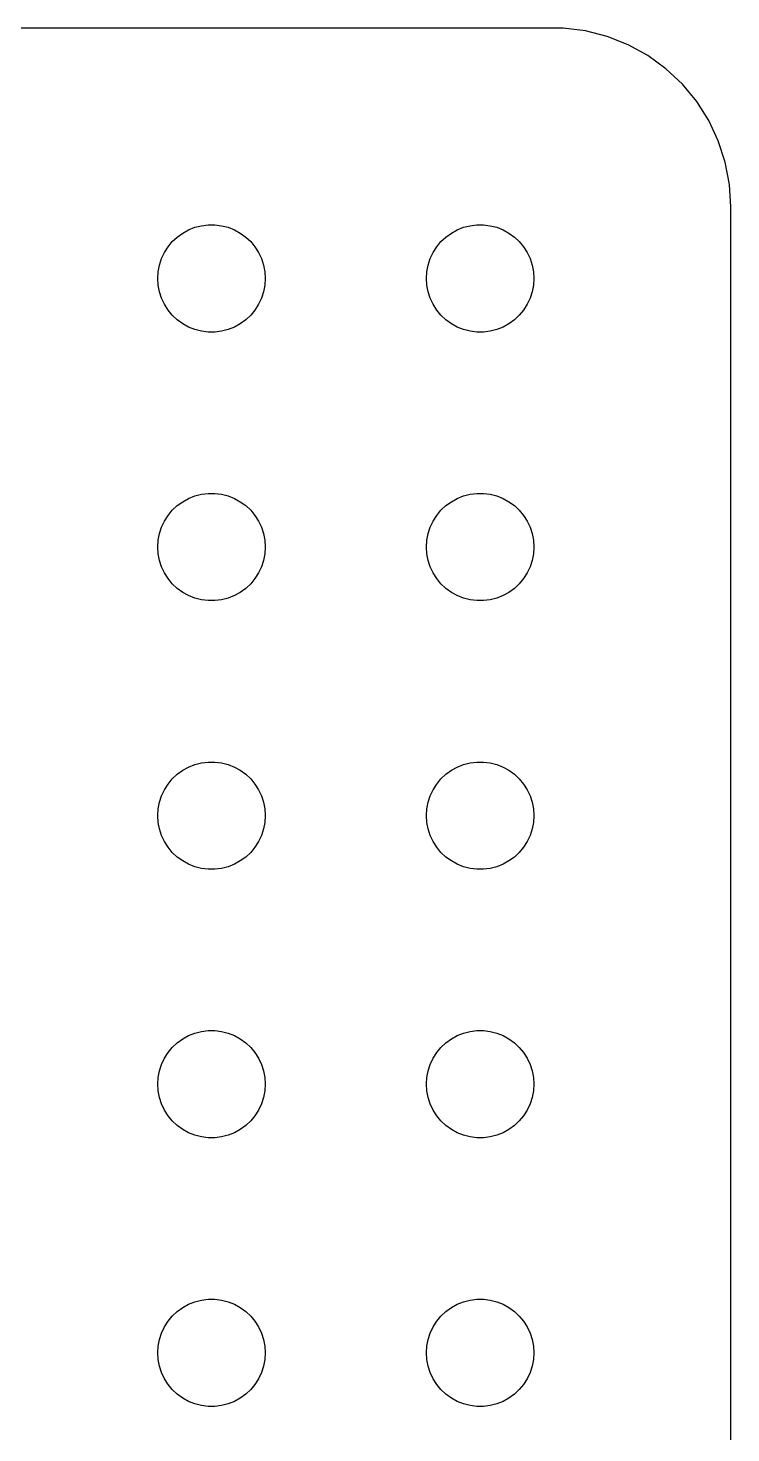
# Model space of a CAD drawing. Header units: metres. Extents: x -37 to 37, y 383 to 793.
# Drawn here: x 17.38 to 37, y 669.76 to 708.99 of the extents above; entities that cross this region are included whole.
import ezdxf

# ---------------------------------------------------------------- set-up
doc = ezdxf.new("R2010")
doc.units = ezdxf.units.M

msp = doc.modelspace()

# ---------------------------------------------------------------- linework, layer by layer
for p, q in [((32.3139, 708.99), (-32.3139, 708.99)), ((32.9369, 708.911), (32.3139, 708.99)), ((33.5451, 708.755), (32.9369, 708.911)), ((34.1289, 708.524), (33.5451, 708.755)), ((34.6791, 708.222), (34.1289, 708.524)), ((35.1871, 707.853), (34.6791, 708.222)), ((35.6448, 707.423), (35.1871, 707.853)), ((36.0451, 706.939), (35.6448, 707.423)), ((36.3815, 706.409), (36.0451, 706.939)), ((36.6489, 705.841), (36.3815, 706.409)), ((36.8429, 705.243), (36.6489, 705.841)), ((36.9606, 704.627), (36.8429, 705.243)), ((37, 704), (36.9606, 704.627)), ((37, 640), (37, 704)), ((21.6963, 703.266), (21.8613, 703.357)), ((21.8613, 703.357), (22.0365, 703.427)), ((22.0365, 703.427), (22.2189, 703.473)), ((22.2189, 703.473), (22.4058, 703.497)), ((22.4058, 703.497), (22.5942, 703.497)), ((22.5942, 703.497), (22.7811, 703.473)), ((22.7811, 703.473), (22.9635, 703.427)), ((22.9635, 703.427), (23.1387, 703.357)), ((23.1387, 703.357), (23.3037, 703.266)), ((29.1963, 703.266), (29.3613, 703.357)), ((29.3613, 703.357), (29.5365, 703.427)), ((29.5365, 703.427), (29.7189, 703.473)), ((29.7189, 703.473), (29.9058, 703.497)), ((29.9058, 703.497), (30.0942, 703.497)), ((30.0942, 703.497), (30.2811, 703.473)), ((30.2811, 703.473), (30.4635, 703.427)), ((30.4635, 703.427), (30.6387, 703.357)), ((30.6387, 703.357), (30.8037, 703.266)), ((21.2865, 702.882), (21.4065, 703.027)), ((21.4065, 703.027), (21.5439, 703.156)), ((21.5439, 703.156), (21.6963, 703.266)), ((23.3037, 703.266), (23.4561, 703.156)), ((23.4561, 703.156), (23.5934, 703.027)), ((23.5934, 703.027), (23.7135, 702.882)), ((28.7865, 702.882), (28.9065, 703.027)), ((28.9065, 703.027), (29.0439, 703.156)), ((29.0439, 703.156), (29.1963, 703.266)), ((30.8037, 703.266), (30.9561, 703.156)), ((30.9561, 703.156), (31.0934, 703.027)), ((31.0934, 703.027), (31.2135, 702.882)), ((21.0471, 702.373), (21.1053, 702.552)), ((21.1053, 702.552), (21.1855, 702.723)), ((21.1855, 702.723), (21.2865, 702.882)), ((23.7135, 702.882), (23.8145, 702.723)), ((23.8145, 702.723), (23.8947, 702.552)), ((23.8947, 702.552), (23.9529, 702.373)), ((28.5471, 702.373), (28.6053, 702.552)), ((28.6053, 702.552), (28.6855, 702.723)), ((28.6855, 702.723), (28.7865, 702.882)), ((31.2135, 702.882), (31.3145, 702.723)), ((31.3145, 702.723), (31.3947, 702.552)), ((31.3947, 702.552), (31.4529, 702.373)), ((21, 702), (21.0118, 702.188)), ((21.0118, 702.188), (21.0471, 702.373)), ((23.9529, 702.373), (23.9882, 702.188)), ((23.9882, 702.188), (24, 702)), ((28.5, 702), (28.5118, 702.188)), ((28.5118, 702.188), (28.5471, 702.373)), ((31.4529, 702.373), (31.4882, 702.188)), ((31.4882, 702.188), (31.5, 702)), ((21.0118, 701.812), (21, 702)), ((21.0471, 701.627), (21.0118, 701.812)), ((23.9882, 701.812), (23.9529, 701.627)), ((24, 702), (23.9882, 701.812)), ((28.5118, 701.812), (28.5, 702)), ((28.5471, 701.627), (28.5118, 701.812)), ((31.4882, 701.812), (31.4529, 701.627)), ((31.5, 702), (31.4882, 701.812)), ((21.1053, 701.448), (21.0471, 701.627)), ((21.1855, 701.277), (21.1053, 701.448)), ((23.8947, 701.448), (23.8145, 701.277)), ((23.9529, 701.627), (23.8947, 701.448)), ((28.6053, 701.448), (28.5471, 701.627)), ((28.6855, 701.277), (28.6053, 701.448)), ((31.3947, 701.448), (31.3145, 701.277)), ((31.4529, 701.627), (31.3947, 701.448)), ((21.2865, 701.118), (21.1855, 701.277)), ((21.4065, 700.973), (21.2865, 701.118)), ((23.7135, 701.118), (23.5934, 700.973)), ((23.8145, 701.277), (23.7135, 701.118)), ((28.7865, 701.118), (28.6855, 701.277)), ((28.9065, 700.973), (28.7865, 701.118)), ((31.2135, 701.118), (31.0934, 700.973)), ((31.3145, 701.277), (31.2135, 701.118)), ((21.5439, 700.844), (21.4065, 700.973)), ((21.6963, 700.734), (21.5439, 700.844)), ((21.8613, 700.643), (21.6963, 700.734)), ((22.0365, 700.573), (21.8613, 700.643)), ((23.1387, 700.643), (22.9635, 700.573)), ((23.3037, 700.734), (23.1387, 700.643)), ((23.4561, 700.844), (23.3037, 700.734)), ((23.5934, 700.973), (23.4561, 700.844)), ((29.0439, 700.844), (28.9065, 700.973)), ((29.1963, 700.734), (29.0439, 700.844)), ((29.3613, 700.643), (29.1963, 700.734)), ((29.5365, 700.573), (29.3613, 700.643)), ((30.6387, 700.643), (30.4635, 700.573)), ((30.8037, 700.734), (30.6387, 700.643)), ((30.9561, 700.844), (30.8037, 700.734)), ((31.0934, 700.973), (30.9561, 700.844)), ((22.2189, 700.527), (22.0365, 700.573)), ((22.4058, 700.503), (22.2189, 700.527)), ((22.5942, 700.503), (22.4058, 700.503)), ((22.7811, 700.527), (22.5942, 700.503)), ((22.9635, 700.573), (22.7811, 700.527)), ((29.7189, 700.527), (29.5365, 700.573)), ((29.9058, 700.503), (29.7189, 700.527)), ((30.0942, 700.503), (29.9058, 700.503)), ((30.2811, 700.527), (30.0942, 700.503)), ((30.4635, 700.573), (30.2811, 700.527)), ((21.8613, 695.857), (22.0365, 695.927)), ((22.0365, 695.927), (22.2189, 695.973)), ((22.2189, 695.973), (22.4058, 695.997)), ((22.4058, 695.997), (22.5942, 695.997)), ((22.5942, 695.997), (22.7811, 695.973)), ((22.7811, 695.973), (22.9635, 695.927)), ((22.9635, 695.927), (23.1387, 695.857)), ((29.3613, 695.857), (29.5365, 695.927)), ((29.5365, 695.927), (29.7189, 695.973)), ((29.7189, 695.973), (29.9058, 695.997)), ((29.9058, 695.997), (30.0942, 695.997)), ((30.0942, 695.997), (30.2811, 695.973)), ((30.2811, 695.973), (30.4635, 695.927)), ((30.4635, 695.927), (30.6387, 695.857)), ((21.2865, 695.382), (21.4065, 695.527)), ((21.4065, 695.527), (21.5439, 695.656)), ((21.5439, 695.656), (21.6963, 695.766)), ((21.6963, 695.766), (21.8613, 695.857)), ((23.1387, 695.857), (23.3037, 695.766)), ((23.3037, 695.766), (23.4561, 695.656)), ((23.4561, 695.656), (23.5934, 695.527)), ((23.5934, 695.527), (23.7135, 695.382)), ((28.7865, 695.382), (28.9065, 695.527)), ((28.9065, 695.527), (29.0439, 695.656)), ((29.0439, 695.656), (29.1963, 695.766)), ((29.1963, 695.766), (29.3613, 695.857)), ((30.6387, 695.857), (30.8037, 695.766)), ((30.8037, 695.766), (30.9561, 695.656)), ((30.9561, 695.656), (31.0934, 695.527)), ((31.0934, 695.527), (31.2135, 695.382)), ((21.1053, 695.052), (21.1855, 695.223)), ((21.1855, 695.223), (21.2865, 695.382)), ((23.7135, 695.382), (23.8145, 695.223)), ((23.8145, 695.223), (23.8947, 695.052)), ((28.6053, 695.052), (28.6855, 695.223)), ((28.6855, 695.223), (28.7865, 695.382)), ((31.2135, 695.382), (31.3145, 695.223)), ((31.3145, 695.223), (31.3947, 695.052)), ((21.0118, 694.688), (21.0471, 694.873)), ((21.0471, 694.873), (21.1053, 695.052)), ((23.8947, 695.052), (23.9529, 694.873)), ((23.9529, 694.873), (23.9882, 694.688)), ((28.5118, 694.688), (28.5471, 694.873)), ((28.5471, 694.873), (28.6053, 695.052)), ((31.3947, 695.052), (31.4529, 694.873)), ((31.4529, 694.873), (31.4882, 694.688)), ((21, 694.5), (21.0118, 694.688)), ((21.0118, 694.312), (21, 694.5)), ((23.9882, 694.688), (24, 694.5)), ((24, 694.5), (23.9882, 694.312)), ((28.5, 694.5), (28.5118, 694.688)), ((28.5118, 694.312), (28.5, 694.5)), ((31.4882, 694.688), (31.5, 694.5)), ((31.5, 694.5), (31.4882, 694.312)), ((21.0471, 694.127), (21.0118, 694.312)), ((21.1053, 693.948), (21.0471, 694.127)), ((21.1855, 693.777), (21.1053, 693.948)), ((23.8947, 693.948), (23.8145, 693.777)), ((23.9529, 694.127), (23.8947, 693.948)), ((23.9882, 694.312), (23.9529, 694.127)), ((28.5471, 694.127), (28.5118, 694.312)), ((28.6053, 693.948), (28.5471, 694.127)), ((28.6855, 693.777), (28.6053, 693.948)), ((31.3947, 693.948), (31.3145, 693.777)), ((31.4529, 694.127), (31.3947, 693.948)), ((31.4882, 694.312), (31.4529, 694.127)), ((21.2865, 693.618), (21.1855, 693.777)), ((21.4065, 693.473), (21.2865, 693.618)), ((23.7135, 693.618), (23.5934, 693.473)), ((23.8145, 693.777), (23.7135, 693.618)), ((28.7865, 693.618), (28.6855, 693.777)), ((28.9065, 693.473), (28.7865, 693.618)), ((31.2135, 693.618), (31.0934, 693.473)), ((31.3145, 693.777), (31.2135, 693.618)), ((21.5439, 693.344), (21.4065, 693.473)), ((21.6963, 693.234), (21.5439, 693.344)), ((21.8613, 693.143), (21.6963, 693.234)), ((22.0365, 693.073), (21.8613, 693.143)), ((23.1387, 693.143), (22.9635, 693.073)), ((23.3037, 693.234), (23.1387, 693.143)), ((23.4561, 693.344), (23.3037, 693.234)), ((23.5934, 693.473), (23.4561, 693.344)), ((29.0439, 693.344), (28.9065, 693.473)), ((29.1963, 693.234), (29.0439, 693.344)), ((29.3613, 693.143), (29.1963, 693.234)), ((29.5365, 693.073), (29.3613, 693.143)), ((30.6387, 693.143), (30.4635, 693.073)), ((30.8037, 693.234), (30.6387, 693.143)), ((30.9561, 693.344), (30.8037, 693.234)), ((31.0934, 693.473), (30.9561, 693.344)), ((22.2189, 693.027), (22.0365, 693.073)), ((22.4058, 693.003), (22.2189, 693.027)), ((22.5942, 693.003), (22.4058, 693.003)), ((22.7811, 693.027), (22.5942, 693.003)), ((22.9635, 693.073), (22.7811, 693.027)), ((29.7189, 693.027), (29.5365, 693.073)), ((29.9058, 693.003), (29.7189, 693.027)), ((30.0942, 693.003), (29.9058, 693.003)), ((30.2811, 693.027), (30.0942, 693.003)), ((30.4635, 693.073), (30.2811, 693.027)), ((22.0365, 688.427), (22.2189, 688.473)), ((22.2189, 688.473), (22.4058, 688.497)), ((22.4058, 688.497), (22.5942, 688.497)), ((22.5942, 688.497), (22.7811, 688.473)), ((22.7811, 688.473), (22.9635, 688.427)), ((29.5365, 688.427), (29.7189, 688.473)), ((29.7189, 688.473), (29.9058, 688.497)), ((29.9058, 688.497), (30.0942, 688.497)), ((30.0942, 688.497), (30.2811, 688.473)), ((30.2811, 688.473), (30.4635, 688.427)), ((21.4065, 688.027), (21.5439, 688.156)), ((21.5439, 688.156), (21.6963, 688.266)), ((21.6963, 688.266), (21.8613, 688.357)), ((21.8613, 688.357), (22.0365, 688.427)), ((22.9635, 688.427), (23.1387, 688.357)), ((23.1387, 688.357), (23.3037, 688.266)), ((23.3037, 688.266), (23.4561, 688.156)), ((23.4561, 688.156), (23.5934, 688.027)), ((28.9065, 688.027), (29.0439, 688.156)), ((29.0439, 688.156), (29.1963, 688.266)), ((29.1963, 688.266), (29.3613, 688.357)), ((29.3613, 688.357), (29.5365, 688.427)), ((30.4635, 688.427), (30.6387, 688.357)), ((30.6387, 688.357), (30.8037, 688.266)), ((30.8037, 688.266), (30.9561, 688.156)), ((30.9561, 688.156), (31.0934, 688.027)), ((21.1053, 687.552), (21.1855, 687.723)), ((21.1855, 687.723), (21.2865, 687.882)), ((21.2865, 687.882), (21.4065, 688.027)), ((23.5934, 688.027), (23.7135, 687.882)), ((23.7135, 687.882), (23.8145, 687.723)), ((23.8145, 687.723), (23.8947, 687.552)), ((28.6053, 687.552), (28.6855, 687.723)), ((28.6855, 687.723), (28.7865, 687.882)), ((28.7865, 687.882), (28.9065, 688.027)), ((31.0934, 688.027), (31.2135, 687.882)), ((31.2135, 687.882), (31.3145, 687.723)), ((31.3145, 687.723), (31.3947, 687.552)), ((21.0118, 687.188), (21.0471, 687.373)), ((21.0471, 687.373), (21.1053, 687.552)), ((23.8947, 687.552), (23.9529, 687.373)), ((23.9529, 687.373), (23.9882, 687.188)), ((28.5118, 687.188), (28.5471, 687.373)), ((28.5471, 687.373), (28.6053, 687.552)), ((31.3947, 687.552), (31.4529, 687.373)), ((31.4529, 687.373), (31.4882, 687.188)), ((21, 687), (21.0118, 687.188)), ((21.0118, 686.812), (21, 687)), ((23.9882, 687.188), (24, 687)), ((24, 687), (23.9882, 686.812)), ((28.5, 687), (28.5118, 687.188)), ((28.5118, 686.812), (28.5, 687)), ((31.4882, 687.188), (31.5, 687)), ((31.5, 687), (31.4882, 686.812)), ((21.0471, 686.627), (21.0118, 686.812)), ((21.1053, 686.448), (21.0471, 686.627)), ((23.9529, 686.627), (23.8947, 686.448)), ((23.9882, 686.812), (23.9529, 686.627)), ((28.5471, 686.627), (28.5118, 686.812)), ((28.6053, 686.448), (28.5471, 686.627)), ((31.4529, 686.627), (31.3947, 686.448)), ((31.4882, 686.812), (31.4529, 686.627)), ((21.1855, 686.277), (21.1053, 686.448)), ((21.2865, 686.118), (21.1855, 686.277)), ((21.4065, 685.973), (21.2865, 686.118)), ((23.7135, 686.118), (23.5934, 685.973)), ((23.8145, 686.277), (23.7135, 686.118)), ((23.8947, 686.448), (23.8145, 686.277)), ((28.6855, 686.277), (28.6053, 686.448)), ((28.7865, 686.118), (28.6855, 686.277)), ((28.9065, 685.973), (28.7865, 686.118)), ((31.2135, 686.118), (31.0934, 685.973)), ((31.3145, 686.277), (31.2135, 686.118)), ((31.3947, 686.448), (31.3145, 686.277)), ((21.5439, 685.844), (21.4065, 685.973)), ((21.6963, 685.734), (21.5439, 685.844)), ((21.8613, 685.643), (21.6963, 685.734)), ((23.3037, 685.734), (23.1387, 685.643)), ((23.4561, 685.844), (23.3037, 685.734)), ((23.5934, 685.973), (23.4561, 685.844)), ((29.0439, 685.844), (28.9065, 685.973)), ((29.1963, 685.734), (29.0439, 685.844)), ((29.3613, 685.643), (29.1963, 685.734)), ((30.8037, 685.734), (30.6387, 685.643)), ((30.9561, 685.844), (30.8037, 685.734)), ((31.0934, 685.973), (30.9561, 685.844)), ((22.0365, 685.573), (21.8613, 685.643)), ((22.2189, 685.527), (22.0365, 685.573)), ((22.4058, 685.503), (22.2189, 685.527)), ((22.5942, 685.503), (22.4058, 685.503)), ((22.7811, 685.527), (22.5942, 685.503)), ((22.9635, 685.573), (22.7811, 685.527)), ((23.1387, 685.643), (22.9635, 685.573)), ((29.5365, 685.573), (29.3613, 685.643)), ((29.7189, 685.527), (29.5365, 685.573)), ((29.9058, 685.503), (29.7189, 685.527)), ((30.0942, 685.503), (29.9058, 685.503)), ((30.2811, 685.527), (30.0942, 685.503)), ((30.4635, 685.573), (30.2811, 685.527)), ((30.6387, 685.643), (30.4635, 685.573)), ((22.2189, 680.973), (22.4058, 680.997)), ((22.4058, 680.997), (22.5942, 680.997)), ((22.5942, 680.997), (22.7811, 680.973)), ((29.7189, 680.973), (29.9058, 680.997)), ((29.9058, 680.997), (30.0942, 680.997)), ((30.0942, 680.997), (30.2811, 680.973)), ((21.4065, 680.527), (21.5439, 680.656)), ((21.5439, 680.656), (21.6963, 680.766)), ((21.6963, 680.766), (21.8613, 680.857)), ((21.8613, 680.857), (22.0365, 680.927)), ((22.0365, 680.927), (22.2189, 680.973)), ((22.7811, 680.973), (22.9635, 680.927)), ((22.9635, 680.927), (23.1387, 680.857)), ((23.1387, 680.857), (23.3037, 680.766)), ((23.3037, 680.766), (23.4561, 680.656)), ((23.4561, 680.656), (23.5934, 680.527)), ((28.9065, 680.527), (29.0439, 680.656)), ((29.0439, 680.656), (29.1963, 680.766)), ((29.1963, 680.766), (29.3613, 680.857)), ((29.3613, 680.857), (29.5365, 680.927)), ((29.5365, 680.927), (29.7189, 680.973)), ((30.2811, 680.973), (30.4635, 680.927)), ((30.4635, 680.927), (30.6387, 680.857)), ((30.6387, 680.857), (30.8037, 680.766)), ((30.8037, 680.766), (30.9561, 680.656)), ((30.9561, 680.656), (31.0934, 680.527)), ((21.1053, 680.052), (21.1855, 680.223)), ((21.1855, 680.223), (21.2865, 680.382)), ((21.2865, 680.382), (21.4065, 680.527)), ((23.5934, 680.527), (23.7135, 680.382)), ((23.7135, 680.382), (23.8145, 680.223)), ((23.8145, 680.223), (23.8947, 680.052)), ((28.6053, 680.052), (28.6855, 680.223)), ((28.6855, 680.223), (28.7865, 680.382)), ((28.7865, 680.382), (28.9065, 680.527)), ((31.0934, 680.527), (31.2135, 680.382)), ((31.2135, 680.382), (31.3145, 680.223)), ((31.3145, 680.223), (31.3947, 680.052)), ((21.0118, 679.688), (21.0471, 679.873)), ((21.0471, 679.873), (21.1053, 680.052)), ((23.8947, 680.052), (23.9529, 679.873)), ((23.9529, 679.873), (23.9882, 679.688)), ((28.5118, 679.688), (28.5471, 679.873)), ((28.5471, 679.873), (28.6053, 680.052)), ((31.3947, 680.052), (31.4529, 679.873)), ((31.4529, 679.873), (31.4882, 679.688)), ((21, 679.5), (21.0118, 679.688)), ((21.0118, 679.312), (21, 679.5)), ((23.9882, 679.688), (24, 679.5)), ((24, 679.5), (23.9882, 679.312)), ((28.5, 679.5), (28.5118, 679.688)), ((28.5118, 679.312), (28.5, 679.5)), ((31.4882, 679.688), (31.5, 679.5)), ((31.5, 679.5), (31.4882, 679.312)), ((21.0471, 679.127), (21.0118, 679.312)), ((21.1053, 678.948), (21.0471, 679.127)), ((23.9529, 679.127), (23.8947, 678.948)), ((23.9882, 679.312), (23.9529, 679.127)), ((28.5471, 679.127), (28.5118, 679.312)), ((28.6053, 678.948), (28.5471, 679.127)), ((31.4529, 679.127), (31.3947, 678.948)), ((31.4882, 679.312), (31.4529, 679.127)), ((21.1855, 678.777), (21.1053, 678.948)), ((21.2865, 678.618), (21.1855, 678.777)), ((23.8145, 678.777), (23.7135, 678.618)), ((23.8947, 678.948), (23.8145, 678.777)), ((28.6855, 678.777), (28.6053, 678.948)), ((28.7865, 678.618), (28.6855, 678.777)), ((31.3145, 678.777), (31.2135, 678.618)), ((31.3947, 678.948), (31.3145, 678.777)), ((21.4065, 678.473), (21.2865, 678.618)), ((21.5439, 678.344), (21.4065, 678.473)), ((21.6963, 678.234), (21.5439, 678.344)), ((21.8613, 678.143), (21.6963, 678.234)), ((23.3037, 678.234), (23.1387, 678.143)), ((23.4561, 678.344), (23.3037, 678.234)), ((23.5934, 678.473), (23.4561, 678.344)), ((23.7135, 678.618), (23.5934, 678.473)), ((28.9065, 678.473), (28.7865, 678.618)), ((29.0439, 678.344), (28.9065, 678.473)), ((29.1963, 678.234), (29.0439, 678.344)), ((29.3613, 678.143), (29.1963, 678.234)), ((30.8037, 678.234), (30.6387, 678.143)), ((30.9561, 678.344), (30.8037, 678.234)), ((31.0934, 678.473), (30.9561, 678.344)), ((31.2135, 678.618), (31.0934, 678.473)), ((22.0365, 678.073), (21.8613, 678.143)), ((22.2189, 678.027), (22.0365, 678.073)), ((22.4058, 678.003), (22.2189, 678.027)), ((22.5942, 678.003), (22.4058, 678.003)), ((22.7811, 678.027), (22.5942, 678.003)), ((22.9635, 678.073), (22.7811, 678.027)), ((23.1387, 678.143), (22.9635, 678.073)), ((29.5365, 678.073), (29.3613, 678.143)), ((29.7189, 678.027), (29.5365, 678.073)), ((29.9058, 678.003), (29.7189, 678.027)), ((30.0942, 678.003), (29.9058, 678.003)), ((30.2811, 678.027), (30.0942, 678.003)), ((30.4635, 678.073), (30.2811, 678.027)), ((30.6387, 678.143), (30.4635, 678.073)), ((21.4065, 673.027), (21.5439, 673.156)), ((21.5439, 673.156), (21.6963, 673.266)), ((21.6963, 673.266), (21.8613, 673.357)), ((21.8613, 673.357), (22.0365, 673.427)), ((22.0365, 673.427), (22.2189, 673.473)), ((22.2189, 673.473), (22.4058, 673.497)), ((22.4058, 673.497), (22.5942, 673.497)), ((22.5942, 673.497), (22.7811, 673.473)), ((22.7811, 673.473), (22.9635, 673.427)), ((22.9635, 673.427), (23.1387, 673.357)), ((23.1387, 673.357), (23.3037, 673.266)), ((23.3037, 673.266), (23.4561, 673.156)), ((23.4561, 673.156), (23.5934, 673.027)), ((28.9065, 673.027), (29.0439, 673.156)), ((29.0439, 673.156), (29.1963, 673.266)), ((29.1963, 673.266), (29.3613, 673.357)), ((29.3613, 673.357), (29.5365, 673.427)), ((29.5365, 673.427), (29.7189, 673.473)), ((29.7189, 673.473), (29.9058, 673.497)), ((29.9058, 673.497), (30.0942, 673.497)), ((30.0942, 673.497), (30.2811, 673.473)), ((30.2811, 673.473), (30.4635, 673.427)), ((30.4635, 673.427), (30.6387, 673.357)), ((30.6387, 673.357), (30.8037, 673.266)), ((30.8037, 673.266), (30.9561, 673.156)), ((30.9561, 673.156), (31.0934, 673.027)), ((21.1855, 672.723), (21.2865, 672.882)), ((21.2865, 672.882), (21.4065, 673.027)), ((23.5934, 673.027), (23.7135, 672.882)), ((23.7135, 672.882), (23.8145, 672.723)), ((28.6855, 672.723), (28.7865, 672.882)), ((28.7865, 672.882), (28.9065, 673.027)), ((31.0934, 673.027), (31.2135, 672.882)), ((31.2135, 672.882), (31.3145, 672.723)), ((21.0118, 672.188), (21.0471, 672.373)), ((21.0471, 672.373), (21.1053, 672.552)), ((21.1053, 672.552), (21.1855, 672.723)), ((23.8145, 672.723), (23.8947, 672.552)), ((23.8947, 672.552), (23.9529, 672.373)), ((23.9529, 672.373), (23.9882, 672.188)), ((28.5118, 672.188), (28.5471, 672.373)), ((28.5471, 672.373), (28.6053, 672.552)), ((28.6053, 672.552), (28.6855, 672.723)), ((31.3145, 672.723), (31.3947, 672.552)), ((31.3947, 672.552), (31.4529, 672.373)), ((31.4529, 672.373), (31.4882, 672.188)), ((21, 672), (21.0118, 672.188)), ((21.0118, 671.812), (21, 672)), ((23.9882, 672.188), (24, 672)), ((24, 672), (23.9882, 671.812)), ((28.5, 672), (28.5118, 672.188)), ((28.5118, 671.812), (28.5, 672)), ((31.4882, 672.188), (31.5, 672)), ((31.5, 672), (31.4882, 671.812)), ((21.0471, 671.627), (21.0118, 671.812)), ((21.1053, 671.448), (21.0471, 671.627)), ((23.9529, 671.627), (23.8947, 671.448)), ((23.9882, 671.812), (23.9529, 671.627)), ((28.5471, 671.627), (28.5118, 671.812)), ((28.6053, 671.448), (28.5471, 671.627)), ((31.4529, 671.627), (31.3947, 671.448)), ((31.4882, 671.812), (31.4529, 671.627)), ((21.1855, 671.277), (21.1053, 671.448)), ((21.2865, 671.118), (21.1855, 671.277)), ((23.8145, 671.277), (23.7135, 671.118)), ((23.8947, 671.448), (23.8145, 671.277)), ((28.6855, 671.277), (28.6053, 671.448)), ((28.7865, 671.118), (28.6855, 671.277)), ((31.3145, 671.277), (31.2135, 671.118)), ((31.3947, 671.448), (31.3145, 671.277)), ((21.4065, 670.973), (21.2865, 671.118)), ((21.5439, 670.844), (21.4065, 670.973)), ((21.6963, 670.734), (21.5439, 670.844)), ((23.4561, 670.844), (23.3037, 670.734)), ((23.5934, 670.973), (23.4561, 670.844)), ((23.7135, 671.118), (23.5934, 670.973)), ((28.9065, 670.973), (28.7865, 671.118)), ((29.0439, 670.844), (28.9065, 670.973)), ((29.1963, 670.734), (29.0439, 670.844)), ((30.9561, 670.844), (30.8037, 670.734)), ((31.0934, 670.973), (30.9561, 670.844)), ((31.2135, 671.118), (31.0934, 670.973)), ((21.8613, 670.643), (21.6963, 670.734)), ((22.0365, 670.573), (21.8613, 670.643)), ((22.2189, 670.527), (22.0365, 670.573)), ((22.4058, 670.503), (22.2189, 670.527)), ((22.5942, 670.503), (22.4058, 670.503)), ((22.7811, 670.527), (22.5942, 670.503)), ((22.9635, 670.573), (22.7811, 670.527)), ((23.1387, 670.643), (22.9635, 670.573)), ((23.3037, 670.734), (23.1387, 670.643)), ((29.3613, 670.643), (29.1963, 670.734)), ((29.5365, 670.573), (29.3613, 670.643)), ((29.7189, 670.527), (29.5365, 670.573)), ((29.9058, 670.503), (29.7189, 670.527)), ((30.0942, 670.503), (29.9058, 670.503)), ((30.2811, 670.527), (30.0942, 670.503)), ((30.4635, 670.573), (30.2811, 670.527)), ((30.6387, 670.643), (30.4635, 670.573)), ((30.8037, 670.734), (30.6387, 670.643))]:
    msp.add_line(p, q)

doc.saveas('drawing.dxf')
